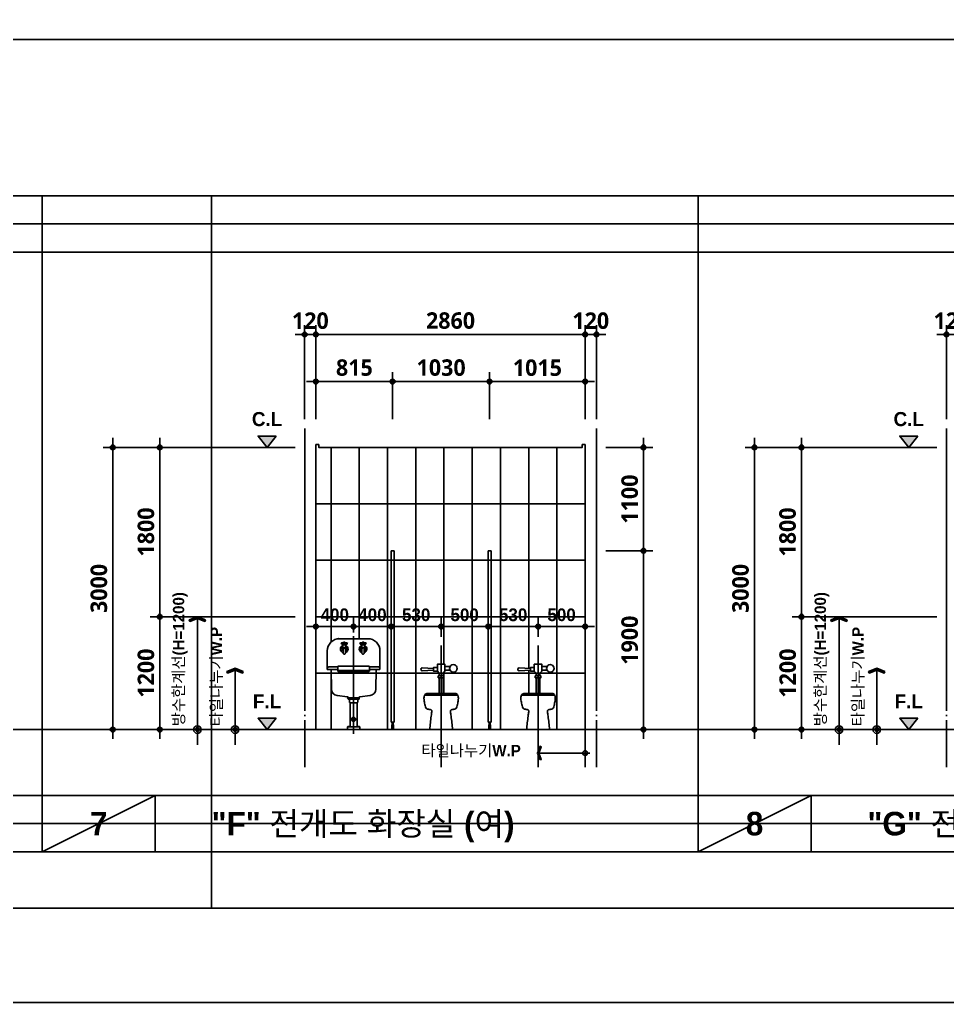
# Model space of a CAD drawing. Header units: millimetres. Extents: x 0 to 336000, y 0 to 30768.
# Drawn here: x 140923 to 150780, y 0 to 10447 of the extents above; entities that cross this region are included whole.
import ezdxf
from ezdxf.enums import TextEntityAlignment as Align

# ---------------------------------------------------------------- set-up
doc = ezdxf.new("R2010")
doc.units = ezdxf.units.MM
doc.header["$LTSCALE"] = 50
doc.linetypes.add('CEN', pattern=[62, 60, -1, 0, -1])
doc.linetypes.add('HID', pattern=[0.5, 0.25, -0.25])
doc.layers.get('Defpoints').update_dxf_attribs({"color": 153})
for name, color, linetype in [('A-ANNO-DIM', 4, 'Continuous'), ('A-ANNO-GRA1', 7, 'Continuous'), ('A-ANNO-SYMB', 7, 'Continuous'), ('A-ANNO-TEXT1', 7, 'Continuous'), ('A-CEN', 1, 'CEN'), ('A-FLOR-TOIL-ELE2', 4, 'Continuous'), ('A-FLOR-TOIL-TILE', 8, 'Continuous'), ('A-ST-AXIS-DIM', 7, 'Continuous'), ('CEN', 1, 'Continuous'), ('DIM', 7, 'Continuous'), ('ELE2', 3, 'Continuous'), ('FUR', 4, 'Continuous'), ('HID', 7, 'HID'), ('TO', 4, 'Continuous')]:
    doc.layers.add(name, color=color, linetype=linetype)
doc.layers.add('G(그리드1)', color=185, linetype='Continuous', plot=False)
doc.layers.add('G(그리드2)', color=235, linetype='Continuous', plot=False)
doc.styles.add('2020음성 1차', font='나눔고딕Bold.ttf')
doc.styles.add('SH_진천_나눔', font='')
doc.styles.get('SH_진천_나눔').set_extended_font_data('NanumGothic', bold=True)
doc.dimstyles.new('SHP 50', dxfattribs={"dimscale": 50, "dimtxt": 3.5, "dimasz": 1, "dimexe": 2, "dimexo": 2, "dimgap": 1, "dimtad": 1, "dimdec": 0, "dimzin": 0, "dimdsep": 46, "dimtxsty": 'SH_진천_나눔', "dimblk": 'DIMDOT', "dimcen": 0.09, "dimclrd": 256, "dimclre": 256, "dimclrt": 3, "dimadec": 0, "dimazin": 1, "dimtfac": 1, "dimtdec": 0, "dimtix": 1, "dimtmove": 2, "dimatfit": 0, "dimldrblk": 'DIMDOT', "dimfxl": 1, "dimtolj": 1, "dimtzin": 0, "dimlwd": -1, "dimlwe": -1, "dimarcsym": 0})
doc.dimstyles.new('SHP 50내부', dxfattribs={"dimscale": 50, "dimtxt": 2.7, "dimasz": 1, "dimexe": 2, "dimexo": 2, "dimgap": 1, "dimtad": 1, "dimdec": 0, "dimzin": 0, "dimdsep": 46, "dimtxsty": '2020음성 1차', "dimblk": 'DIMDOT', "dimcen": 0.09, "dimclrd": 256, "dimclre": 256, "dimclrt": 3, "dimadec": 0, "dimazin": 1, "dimtfac": 1, "dimtdec": 0, "dimtix": 1, "dimtmove": 2, "dimatfit": 0, "dimldrblk": 'DIMDOT', "dimfxl": 1, "dimtolj": 1, "dimtzin": 0, "dimlwd": -1, "dimlwe": -1, "dimarcsym": 0})

# ---------------------------------------------------------------- blocks, each defined once
blk = doc.blocks.new('DIMDOT')
at = {"color": 0}
blk.add_line((-2, 0), (2, 0), dxfattribs=at)
for radius in [0.5, 0.25]:
    blk.add_circle((0, 0), radius, dxfattribs=at)
blk = doc.blocks.new('*D21641')
at = {"layer": 'A-ST-AXIS-DIM'}
for p, q in [((143951, 6200), (143951, 7200)), ((144071, 6200), (144071, 7200)), ((143901, 7100), (143851, 7100)), ((144071, 7100), (143951, 7100)), ((144121, 7100), (144171, 7100))]:
    blk.add_line(p, q, dxfattribs=at)
at = {"layer": 'Defpoints', "color": 0}
for p in [(143951, 7100), (143951, 6100), (144071, 6100)]:
    blk.add_point(p, dxfattribs=at)
at = {"layer": 'A-ST-AXIS-DIM', "linetype": 'ByBlock', "xscale": 50, "yscale": 50, "zscale": 50}
blk.add_blockref('DIMDOT', (143951, 7100), dxfattribs=at)
at = {"layer": 'A-ST-AXIS-DIM', "linetype": 'ByBlock', "xscale": 50, "yscale": 50, "zscale": 50, "rotation": 180}
blk.add_blockref('DIMDOT', (144071, 7100), dxfattribs=at)
at = {"layer": 'A-ST-AXIS-DIM', "color": 3, "insert": (144011, 7246), "char_height": 175, "attachment_point": 5, "style": 'SH_진천_나눔'}
blk.add_mtext('\\A1;120', dxfattribs=at)
blk = doc.blocks.new('*D21642')
at = {"layer": 'A-ST-AXIS-DIM'}
for p, q in [((144071, 6200), (144071, 7200)), ((146931, 6200), (146931, 7200)), ((144121, 7100), (146881, 7100))]:
    blk.add_line(p, q, dxfattribs=at)
at = {"layer": 'Defpoints', "color": 0}
for p in [(146931, 7100), (144071, 6100), (146931, 6100)]:
    blk.add_point(p, dxfattribs=at)
at = {"layer": 'A-ST-AXIS-DIM', "linetype": 'ByBlock', "xscale": 50, "yscale": 50, "zscale": 50, "rotation": 180}
blk.add_blockref('DIMDOT', (144071, 7100), dxfattribs=at)
at = {"layer": 'A-ST-AXIS-DIM', "linetype": 'ByBlock', "xscale": 50, "yscale": 50, "zscale": 50}
blk.add_blockref('DIMDOT', (146931, 7100), dxfattribs=at)
at = {"layer": 'A-ST-AXIS-DIM', "color": 3, "insert": (145501, 7247), "char_height": 175, "attachment_point": 5, "style": 'SH_진천_나눔'}
blk.add_mtext('\\A1;2860', dxfattribs=at)
blk = doc.blocks.new('*D21643')
at = {"layer": 'A-ST-AXIS-DIM'}
for p, q in [((143851, 5900), (141811, 5900)), ((141911, 5850), (141911, 2950)), ((143851, 2900), (141811, 2900))]:
    blk.add_line(p, q, dxfattribs=at)
at = {"layer": 'Defpoints', "color": 0}
for p in [(143951, 5900), (141911, 2900), (143951, 2900)]:
    blk.add_point(p, dxfattribs=at)
at = {"layer": 'A-ST-AXIS-DIM', "linetype": 'ByBlock', "xscale": 50, "yscale": 50, "zscale": 50}
for p, rotation in [((141911, 5900), 90), ((141911, 2900), 270)]:
    blk.add_blockref('DIMDOT', p, dxfattribs=dict(at, rotation=rotation))
at = {"layer": 'A-ST-AXIS-DIM', "color": 3, "insert": (141765, 4400), "char_height": 175, "attachment_point": 5, "rotation": 90, "style": 'SH_진천_나눔'}
blk.add_mtext('\\A1;3000', dxfattribs=at)
blk = doc.blocks.new('*D21644')
at = {"layer": 'A-ST-AXIS-DIM'}
for p, q in [((143851, 5900), (142311, 5900)), ((142411, 4150), (142411, 5850)), ((143851, 4100), (142311, 4100))]:
    blk.add_line(p, q, dxfattribs=at)
at = {"layer": 'Defpoints', "color": 0}
for p in [(142411, 5900), (143951, 5900), (143951, 4100)]:
    blk.add_point(p, dxfattribs=at)
at = {"layer": 'A-ST-AXIS-DIM', "linetype": 'ByBlock', "xscale": 50, "yscale": 50, "zscale": 50}
for p, rotation in [((142411, 5900), 90), ((142411, 4100), 270)]:
    blk.add_blockref('DIMDOT', p, dxfattribs=dict(at, rotation=rotation))
at = {"layer": 'A-ST-AXIS-DIM', "color": 3, "insert": (142265, 5000), "char_height": 175, "attachment_point": 5, "rotation": 90, "style": 'SH_진천_나눔'}
blk.add_mtext('\\A1;1800', dxfattribs=at)
blk = doc.blocks.new('*D21645')
at = {"layer": 'A-ST-AXIS-DIM'}
for p, q in [((143851, 4100), (142311, 4100)), ((142411, 4050), (142411, 2950)), ((143851, 2900), (142311, 2900))]:
    blk.add_line(p, q, dxfattribs=at)
at = {"layer": 'Defpoints', "color": 0}
for p in [(143951, 4100), (142411, 2900), (143951, 2900)]:
    blk.add_point(p, dxfattribs=at)
at = {"layer": 'A-ST-AXIS-DIM', "linetype": 'ByBlock', "xscale": 50, "yscale": 50, "zscale": 50}
for p, rotation in [((142411, 4100), 90), ((142411, 2900), 270)]:
    blk.add_blockref('DIMDOT', p, dxfattribs=dict(at, rotation=rotation))
at = {"layer": 'A-ST-AXIS-DIM', "color": 3, "insert": (142265, 3500), "char_height": 175, "attachment_point": 5, "rotation": 90, "style": 'SH_진천_나눔'}
blk.add_mtext('\\A1;1200', dxfattribs=at)
blk = doc.blocks.new('*D21646')
at = {"layer": 'A-ST-AXIS-DIM'}
for p, q in [((147151, 4800), (147651, 4800)), ((147551, 2950), (147551, 4750)), ((147151, 2900), (147651, 2900))]:
    blk.add_line(p, q, dxfattribs=at)
at = {"layer": 'Defpoints', "color": 0}
for p in [(147051, 4800), (147551, 4800), (147051, 2900)]:
    blk.add_point(p, dxfattribs=at)
at = {"layer": 'A-ST-AXIS-DIM', "linetype": 'ByBlock', "xscale": 50, "yscale": 50, "zscale": 50}
for p, rotation in [((147551, 4800), 90), ((147551, 2900), 270)]:
    blk.add_blockref('DIMDOT', p, dxfattribs=dict(at, rotation=rotation))
at = {"layer": 'A-ST-AXIS-DIM', "color": 3, "insert": (147405, 3850), "char_height": 175, "attachment_point": 5, "rotation": 90, "style": 'SH_진천_나눔'}
blk.add_mtext('\\A1;1900', dxfattribs=at)
blk = doc.blocks.new('*D21647')
at = {"layer": 'A-ST-AXIS-DIM'}
for p, q in [((147151, 5900), (147651, 5900)), ((147551, 5850), (147551, 4850)), ((147151, 4800), (147651, 4800))]:
    blk.add_line(p, q, dxfattribs=at)
at = {"layer": 'Defpoints', "color": 0}
for p in [(147051, 5900), (147051, 4800), (147551, 4800)]:
    blk.add_point(p, dxfattribs=at)
at = {"layer": 'A-ST-AXIS-DIM', "linetype": 'ByBlock', "xscale": 50, "yscale": 50, "zscale": 50}
for p, rotation in [((147551, 5900), 90), ((147551, 4800), 270)]:
    blk.add_blockref('DIMDOT', p, dxfattribs=dict(at, rotation=rotation))
at = {"layer": 'A-ST-AXIS-DIM', "color": 3, "insert": (147405, 5350), "char_height": 175, "attachment_point": 5, "rotation": 90, "style": 'SH_진천_나눔'}
blk.add_mtext('\\A1;1100', dxfattribs=at)
blk = doc.blocks.new('*D21648')
at = {"layer": 'A-ST-AXIS-DIM'}
for p, q in [((144071, 6200), (144071, 6700)), ((144886, 6200), (144886, 6700)), ((144836, 6600), (144121, 6600))]:
    blk.add_line(p, q, dxfattribs=at)
at = {"layer": 'Defpoints', "color": 0}
for p in [(144071, 6600), (144071, 6100), (144886, 6100)]:
    blk.add_point(p, dxfattribs=at)
at = {"layer": 'A-ST-AXIS-DIM', "linetype": 'ByBlock', "xscale": 50, "yscale": 50, "zscale": 50, "rotation": 180}
blk.add_blockref('DIMDOT', (144071, 6600), dxfattribs=at)
at = {"layer": 'A-ST-AXIS-DIM', "linetype": 'ByBlock', "xscale": 50, "yscale": 50, "zscale": 50}
blk.add_blockref('DIMDOT', (144886, 6600), dxfattribs=at)
at = {"layer": 'A-ST-AXIS-DIM', "color": 3, "insert": (144479, 6747), "char_height": 175, "attachment_point": 5, "style": 'SH_진천_나눔'}
blk.add_mtext('\\A1;815', dxfattribs=at)
blk = doc.blocks.new('ARROWX')
blk.add_lwpolyline([(-0.2, -0.5), (-0.293, -0.463), (-0.108, 0), (-0.293, 0.463), (-0.2, 0.5), (0, 0)], close=True)
for points in [[(-0.2, 0.5), (-0.293, 0.463), (0, 0), (-0.108, 0)], [(0, 0), (-0.108, 0), (-0.2, -0.5), (-0.293, -0.463)]]:
    blk.add_solid(points)
blk = doc.blocks.new('Z_DOT')
at = {"layer": 'DIM', "color": 0}
for p, q in [((0, -3), (0, 3)), ((-3, 0), (3, 0))]:
    blk.add_line(p, q, dxfattribs=at)
for radius in [0.75, 0.375]:
    blk.add_circle((0, 0), radius, dxfattribs=at)
blk = doc.blocks.new('*D21649')
at = {"layer": 'A-ST-AXIS-DIM'}
for p, q in [((144886, 6200), (144886, 6700)), ((145916, 6200), (145916, 6700)), ((144936, 6600), (145866, 6600))]:
    blk.add_line(p, q, dxfattribs=at)
at = {"layer": 'Defpoints', "color": 0}
for p in [(145916, 6600), (144886, 6100), (145916, 6100)]:
    blk.add_point(p, dxfattribs=at)
at = {"layer": 'A-ST-AXIS-DIM', "linetype": 'ByBlock', "xscale": 50, "yscale": 50, "zscale": 50, "rotation": 180}
blk.add_blockref('DIMDOT', (144886, 6600), dxfattribs=at)
at = {"layer": 'A-ST-AXIS-DIM', "linetype": 'ByBlock', "xscale": 50, "yscale": 50, "zscale": 50}
blk.add_blockref('DIMDOT', (145916, 6600), dxfattribs=at)
at = {"layer": 'A-ST-AXIS-DIM', "color": 3, "insert": (145401, 6747), "char_height": 175, "attachment_point": 5, "style": 'SH_진천_나눔'}
blk.add_mtext('\\A1;1030', dxfattribs=at)
blk = doc.blocks.new('*D21650')
at = {"layer": 'A-ST-AXIS-DIM'}
for p, q in [((146931, 6200), (146931, 7200)), ((147051, 6200), (147051, 7200)), ((146881, 7100), (146831, 7100)), ((147051, 7100), (146931, 7100)), ((147101, 7100), (147151, 7100))]:
    blk.add_line(p, q, dxfattribs=at)
at = {"layer": 'Defpoints', "color": 0}
for p in [(146931, 7100), (146931, 6100), (147051, 6100)]:
    blk.add_point(p, dxfattribs=at)
at = {"layer": 'A-ST-AXIS-DIM', "linetype": 'ByBlock', "xscale": 50, "yscale": 50, "zscale": 50}
blk.add_blockref('DIMDOT', (146931, 7100), dxfattribs=at)
at = {"layer": 'A-ST-AXIS-DIM', "linetype": 'ByBlock', "xscale": 50, "yscale": 50, "zscale": 50, "rotation": 180}
blk.add_blockref('DIMDOT', (147051, 7100), dxfattribs=at)
at = {"layer": 'A-ST-AXIS-DIM', "color": 3, "insert": (146991, 7246), "char_height": 175, "attachment_point": 5, "style": 'SH_진천_나눔'}
blk.add_mtext('\\A1;120', dxfattribs=at)
blk = doc.blocks.new('*D21651')
at = {"layer": 'A-ANNO-DIM'}
for p, q in [((146431, 3895), (146431, 4095)), ((146881, 3995), (146481, 3995)), ((146931, 4000), (146931, 3895))]:
    blk.add_line(p, q, dxfattribs=at)
at = {"layer": 'Defpoints', "color": 0}
for p in [(146931, 4100), (146431, 3995), (146431, 3795)]:
    blk.add_point(p, dxfattribs=at)
at = {"layer": 'A-ANNO-DIM', "linetype": 'ByBlock', "xscale": 50, "yscale": 50, "zscale": 50, "rotation": 180}
blk.add_blockref('DIMDOT', (146431, 3995), dxfattribs=at)
at = {"layer": 'A-ANNO-DIM', "linetype": 'ByBlock', "xscale": 50, "yscale": 50, "zscale": 50}
blk.add_blockref('DIMDOT', (146931, 3995), dxfattribs=at)
at = {"layer": 'A-ANNO-DIM', "color": 3, "insert": (146681, 4119), "char_height": 135, "attachment_point": 5, "style": '2020음성 1차'}
blk.add_mtext('\\A1;500', dxfattribs=at)
blk = doc.blocks.new('*D21652')
at = {"layer": 'A-ANNO-DIM'}
for p, q in [((146431, 3886), (146431, 4095)), ((145901, 4000), (145901, 3895)), ((145951, 3995), (146381, 3995))]:
    blk.add_line(p, q, dxfattribs=at)
at = {"layer": 'Defpoints', "color": 0}
for p in [(145901, 4100), (146431, 3995), (146431, 3786)]:
    blk.add_point(p, dxfattribs=at)
at = {"layer": 'A-ANNO-DIM', "linetype": 'ByBlock', "xscale": 50, "yscale": 50, "zscale": 50, "rotation": 180}
blk.add_blockref('DIMDOT', (145901, 3995), dxfattribs=at)
at = {"layer": 'A-ANNO-DIM', "linetype": 'ByBlock', "xscale": 50, "yscale": 50, "zscale": 50}
blk.add_blockref('DIMDOT', (146431, 3995), dxfattribs=at)
at = {"layer": 'A-ANNO-DIM', "color": 3, "insert": (146166, 4119), "char_height": 135, "attachment_point": 5, "style": '2020음성 1차'}
blk.add_mtext('\\A1;530', dxfattribs=at)
blk = doc.blocks.new('*D21653')
at = {"layer": 'A-ANNO-DIM'}
for p, q in [((145401, 3895), (145401, 4095)), ((145851, 3995), (145451, 3995)), ((145901, 4000), (145901, 3895))]:
    blk.add_line(p, q, dxfattribs=at)
at = {"layer": 'Defpoints', "color": 0}
for p in [(145901, 4100), (145401, 3995), (145401, 3795)]:
    blk.add_point(p, dxfattribs=at)
at = {"layer": 'A-ANNO-DIM', "linetype": 'ByBlock', "xscale": 50, "yscale": 50, "zscale": 50, "rotation": 180}
blk.add_blockref('DIMDOT', (145401, 3995), dxfattribs=at)
at = {"layer": 'A-ANNO-DIM', "linetype": 'ByBlock', "xscale": 50, "yscale": 50, "zscale": 50}
blk.add_blockref('DIMDOT', (145901, 3995), dxfattribs=at)
at = {"layer": 'A-ANNO-DIM', "color": 3, "insert": (145651, 4119), "char_height": 135, "attachment_point": 5, "style": '2020음성 1차'}
blk.add_mtext('\\A1;500', dxfattribs=at)
blk = doc.blocks.new('*D21654')
at = {"layer": 'A-ANNO-DIM'}
for p, q in [((145401, 3886), (145401, 4095)), ((144871, 4000), (144871, 3895)), ((144921, 3995), (145351, 3995))]:
    blk.add_line(p, q, dxfattribs=at)
at = {"layer": 'Defpoints', "color": 0}
for p in [(144871, 4100), (145401, 3995), (145401, 3786)]:
    blk.add_point(p, dxfattribs=at)
at = {"layer": 'A-ANNO-DIM', "linetype": 'ByBlock', "xscale": 50, "yscale": 50, "zscale": 50, "rotation": 180}
blk.add_blockref('DIMDOT', (144871, 3995), dxfattribs=at)
at = {"layer": 'A-ANNO-DIM', "linetype": 'ByBlock', "xscale": 50, "yscale": 50, "zscale": 50}
blk.add_blockref('DIMDOT', (145401, 3995), dxfattribs=at)
at = {"layer": 'A-ANNO-DIM', "color": 3, "insert": (145136, 4119), "char_height": 135, "attachment_point": 5, "style": '2020음성 1차'}
blk.add_mtext('\\A1;530', dxfattribs=at)
blk = doc.blocks.new('A$C761B380A')
at = {"layer": 'CEN'}
blk.add_line((5, -596), (5, 442), dxfattribs=at)
at = {"layer": 'TO'}
for p, q in [((5, 416), (-145, 416)), ((-132, 366), (-95, 366)), ((-122, 373), (-95, 373)), ((-95, 358), (-116, 358)), ((-116, 350), (-95, 350)), ((-109, 328), (-109, 350)), ((-102, 358), (-102, 366)), ((-67, 373), (-95, 373)), ((-58, 366), (-95, 366)), ((-95, 358), (-73, 358)), ((-73, 350), (-95, 350)), ((-88, 358), (-88, 366)), ((-81, 328), (-81, 350)), ((5, 416), (155, 416)), ((68, 366), (105, 366)), ((78, 373), (105, 373)), ((105, 358), (84, 358)), ((84, 350), (105, 350)), ((91, 328), (91, 350)), ((98, 358), (98, 366)), ((133, 373), (105, 373)), ((142, 366), (105, 366)), ((105, 358), (127, 358)), ((127, 350), (105, 350)), ((112, 358), (112, 366)), ((119, 328), (119, 350)), ((-275, 286), (-275, 90)), ((-107, 306), (-107, 263)), ((-83, 306), (-83, 263)), ((93, 306), (93, 263)), ((117, 306), (117, 263)), ((285, 286), (285, 90)), ((-163, 116), (-258, 116)), ((-163, 119), (-163, 74)), ((5, 124), (-158, 124)), ((5, 124), (169, 124)), ((169, 124), (169, 124)), ((173, 119), (173, 74)), ((173, 116), (268, 116)), ((-275, 99), (-275, 90)), ((-163, 90), (-275, 90)), ((-234, 90), (-231, -122)), ((5, 79), (-163, 79)), ((-158, 69), (5, 69)), ((5, 79), (173, 79)), ((168, 69), (5, 69)), ((173, 90), (285, 90)), ((245, 90), (241, -122)), ((-61, -202), (-169, -189)), ((71, -202), (179, -189)), ((-54, -218), (-46, -218)), ((-54, -228), (-54, -218)), ((-54, -228), (48, -228)), ((-52, -214), (-52, -212)), ((-52, -214), (-52, -218)), ((-52, -214), (-52, -218)), ((-52, -214), (62, -214)), ((-52, -214), (5, -214)), ((-46, -214), (-46, -218)), ((-46, -214), (56, -214)), ((-45, -228), (48, -228)), ((-38, -228), (-38, -258)), ((-34, -264), (44, -264)), ((-33, -522), (-33, -267)), ((62, -214), (5, -214)), ((43, -522), (43, -267)), ((48, -228), (64, -228)), ((48, -228), (48, -258)), ((48, -228), (64, -228)), ((56, -214), (56, -218)), ((56, -218), (64, -218)), ((62, -212), (62, -214)), ((62, -214), (62, -212)), ((62, -214), (62, -218)), ((62, -214), (62, -218)), ((64, -218), (64, -228)), ((64, -220), (64, -228)), ((-59, -550), (-59, -522)), ((69, -522), (-59, -522)), ((-41, -518), (-57, -518)), ((-57, -518), (-57, -522)), ((-41, -522), (-57, -522)), ((-56, -517), (-42, -517)), ((-55, -517), (-56, -517)), ((-54, -518), (-54, -522)), ((-43, -518), (-43, -522)), ((-42, -517), (-42, -517)), ((-41, -518), (-41, -522)), ((51, -518), (67, -518)), ((51, -518), (51, -522)), ((51, -522), (67, -522)), ((66, -517), (52, -517)), ((53, -517), (52, -517)), ((54, -518), (54, -522)), ((64, -518), (64, -522)), ((65, -517), (66, -517)), ((67, -518), (67, -522)), ((69, -550), (69, -522)), ((69, -550), (-59, -550))]:
    blk.add_line(p, q, dxfattribs=at)
for radius in [20.3, 8.89]:
    blk.add_circle((5, -441), radius, dxfattribs=at)
for centre, radius, start, end in [((-145, 286), 130, 90, 179.9968), ((-95, 306), 40.3, 110.3274, 252.4582), ((-116, 355), 18.7, 108.2352, 146.3738), ((-95, 306), 24.1, 130.7884, 239.7143), ((-114, 354), 4.23, 118.8088, 241.1912), ((-118, 354), 4.23, 298.8088, 61.1912), ((-114, 328), 5, 310.7884, 0), ((-95, 366), 14.4, 90, 148.9406), ((-95, 306), 12.1, 90, 180.0026), ((-102, 354), 4.23, 118.8088, 241.1912), ((-95, 366), 14.4, 31.0836, 90), ((-95, 306), 12.1, 359.9618, 90), ((-87, 354), 4.23, 298.8088, 61.1912), ((-95, 306), 40.3, 287.5418, 69.6726), ((-95, 306), 24.1, 300.2857, 49.2116), ((-76, 328), 5, 180, 229.2116), ((-72, 354), 4.23, 118.8088, 241.1912), ((-75, 354), 4.23, 298.8088, 61.1912), ((-73, 355), 18.7, 33.6262, 71.7648), ((105, 306), 40.3, 110.3274, 252.4582), ((84, 355), 18.7, 108.2352, 146.3738), ((105, 306), 24.1, 130.7884, 239.7143), ((86, 354), 4.23, 118.8088, 241.1912), ((82, 354), 4.23, 298.8088, 61.1912), ((86, 328), 5, 310.7884, 0), ((105, 366), 14.4, 90, 148.9273), ((105, 306), 12.1, 90, 180.0026), ((98, 354), 4.23, 118.8088, 241.1912), ((105, 366), 14.4, 31.076, 90), ((105, 306), 12.1, 359.9987, 90), ((113, 354), 4.23, 298.8088, 61.1912), ((105, 306), 40.3, 287.5418, 69.6726), ((105, 306), 24.1, 300.2857, 49.2116), ((124, 328), 5, 180, 229.2116), ((128, 354), 4.23, 118.8088, 241.1912), ((125, 354), 4.23, 298.8088, 61.1912), ((127, 355), 18.7, 33.6262, 71.7648), ((155, 286), 130, 359.9999, 90), ((-95, 263), 12.1, 179.9974, 270), ((-95, 263), 12.1, 270, 0.0382), ((105, 263), 12.1, 179.9974, 270), ((105, 263), 12.1, 270, 0.0013), ((-258, 99), 17, 90, 180.0018), ((-158, 119), 5, 90, 179.9375), ((168, 119), 5, 360, 84.1218), ((268, 99), 17, 359.9991, 90), ((-158, 74), 5, 179.9769, 270), ((168, 74), 5, 270, 0.0462), ((-162, -120), 69, 180.9844, 264.1394), ((-62, -212), 10, 360, 83.0013), ((72, -212), 10, 96.9987, 180), ((172, -120), 69, 275.8606, 359.0156), ((-33, -258), 4.75, 180, 242.4622), ((-38, -267), 5, 360, 62.4623), ((48, -267), 5, 117.5395, 180), ((44, -258), 4.75, 297.5395, 360), ((-56, -518), 1.02, 90, 180.3395), ((-55, -518), 1.02, 359.8302, 90), ((-53, -518), 1.02, 90, 180.3395), ((-44, -518), 1.02, 359.8969, 90), ((-42, -518), 1.02, 90, 180.2062), ((-42, -518), 1.02, 359.8302, 90), ((52, -518), 1.02, 90, 180.3395), ((53, -518), 1.02, 359.8969, 90), ((55, -518), 1.02, 90, 180.2062), ((63, -518), 1.02, 359.8302, 90), ((65, -518), 1.02, 90, 180.3395), ((66, -518), 1.02, 359.8302, 90)]:
    blk.add_arc(centre, radius, start, end, dxfattribs=at)
for p in [(163, 416), (113, 306), (118, 306), (70, -214), (70, -214)]:
    blk.add_point(p, dxfattribs=at)
blk = doc.blocks.new('*D21655')
at = {"layer": 'A-ANNO-DIM'}
for p, q in [((144471, 3963), (144471, 4095)), ((144421, 3995), (144371, 3995)), ((144871, 3995), (144471, 3995)), ((144871, 4000), (144871, 3895)), ((144921, 3995), (144971, 3995))]:
    blk.add_line(p, q, dxfattribs=at)
at = {"layer": 'Defpoints', "color": 0}
for p in [(144871, 4100), (144471, 3995), (144471, 3863)]:
    blk.add_point(p, dxfattribs=at)
at = {"layer": 'A-ANNO-DIM', "linetype": 'ByBlock', "xscale": 50, "yscale": 50, "zscale": 50}
blk.add_blockref('DIMDOT', (144471, 3995), dxfattribs=at)
at = {"layer": 'A-ANNO-DIM', "linetype": 'ByBlock', "xscale": 50, "yscale": 50, "zscale": 50, "rotation": 180}
blk.add_blockref('DIMDOT', (144871, 3995), dxfattribs=at)
at = {"layer": 'A-ANNO-DIM', "color": 3, "insert": (144671, 4119), "char_height": 135, "attachment_point": 5, "style": '2020음성 1차'}
blk.add_mtext('\\A1;400', dxfattribs=at)
blk = doc.blocks.new('*D21656')
at = {"layer": 'A-ANNO-DIM'}
for p, q in [((144471, 3933), (144471, 4095)), ((144021, 3995), (143971, 3995)), ((144071, 3995), (144471, 3995)), ((144071, 3970), (144071, 3895)), ((144521, 3995), (144571, 3995))]:
    blk.add_line(p, q, dxfattribs=at)
at = {"layer": 'Defpoints', "color": 0}
for p in [(144071, 4070), (144471, 3995), (144471, 3833)]:
    blk.add_point(p, dxfattribs=at)
at = {"layer": 'A-ANNO-DIM', "linetype": 'ByBlock', "xscale": 50, "yscale": 50, "zscale": 50}
blk.add_blockref('DIMDOT', (144071, 3995), dxfattribs=at)
at = {"layer": 'A-ANNO-DIM', "linetype": 'ByBlock', "xscale": 50, "yscale": 50, "zscale": 50, "rotation": 180}
blk.add_blockref('DIMDOT', (144471, 3995), dxfattribs=at)
at = {"layer": 'A-ANNO-DIM', "color": 3, "insert": (144271, 4119), "char_height": 135, "attachment_point": 5, "style": '2020음성 1차'}
blk.add_mtext('\\A1;400', dxfattribs=at)
blk = doc.blocks.new('_CIDOTB')
at = {"color": 0, "linetype": 'ByBlock'}
blk.add_line((2, 0), (-1, 0), dxfattribs=at)
blk.add_circle((0, 0), 0.5, dxfattribs=at)
blk = doc.blocks.new('*D21657')
at = {"layer": 'A-ST-AXIS-DIM'}
for p, q in [((145916, 6200), (145916, 6700)), ((146931, 6200), (146931, 6700)), ((146881, 6600), (145966, 6600))]:
    blk.add_line(p, q, dxfattribs=at)
at = {"layer": 'Defpoints', "color": 0}
for p in [(145916, 6600), (145916, 6100), (146931, 6100)]:
    blk.add_point(p, dxfattribs=at)
at = {"layer": 'A-ST-AXIS-DIM', "linetype": 'ByBlock', "xscale": 50, "yscale": 50, "zscale": 50, "rotation": 180}
blk.add_blockref('DIMDOT', (145916, 6600), dxfattribs=at)
at = {"layer": 'A-ST-AXIS-DIM', "linetype": 'ByBlock', "xscale": 50, "yscale": 50, "zscale": 50}
blk.add_blockref('DIMDOT', (146931, 6600), dxfattribs=at)
at = {"layer": 'A-ST-AXIS-DIM', "color": 3, "insert": (146424, 6746), "char_height": 175, "attachment_point": 5, "style": 'SH_진천_나눔'}
blk.add_mtext('\\A1;1015', dxfattribs=at)
blk = doc.blocks.new('*D21671')
at = {"layer": 'A-ST-AXIS-DIM'}
for p, q in [((150770, 6200), (150770, 7200)), ((150890, 6200), (150890, 7200)), ((150720, 7100), (150670, 7100)), ((150890, 7100), (150770, 7100)), ((150940, 7100), (150990, 7100))]:
    blk.add_line(p, q, dxfattribs=at)
at = {"layer": 'Defpoints', "color": 0}
for p in [(150770, 7100), (150770, 6100), (150890, 6100)]:
    blk.add_point(p, dxfattribs=at)
at = {"layer": 'A-ST-AXIS-DIM', "linetype": 'ByBlock', "xscale": 50, "yscale": 50, "zscale": 50}
blk.add_blockref('DIMDOT', (150770, 7100), dxfattribs=at)
at = {"layer": 'A-ST-AXIS-DIM', "linetype": 'ByBlock', "xscale": 50, "yscale": 50, "zscale": 50, "rotation": 180}
blk.add_blockref('DIMDOT', (150890, 7100), dxfattribs=at)
at = {"layer": 'A-ST-AXIS-DIM', "color": 3, "insert": (150830, 7246), "char_height": 175, "attachment_point": 5, "style": 'SH_진천_나눔'}
blk.add_mtext('\\A1;120', dxfattribs=at)
blk = doc.blocks.new('*D21674')
at = {"layer": 'A-ST-AXIS-DIM'}
for p, q in [((150670, 5900), (148630, 5900)), ((148730, 5850), (148730, 2950)), ((150670, 2900), (148630, 2900))]:
    blk.add_line(p, q, dxfattribs=at)
at = {"layer": 'Defpoints', "color": 0}
for p in [(150770, 5900), (148730, 2900), (150770, 2900)]:
    blk.add_point(p, dxfattribs=at)
at = {"layer": 'A-ST-AXIS-DIM', "linetype": 'ByBlock', "xscale": 50, "yscale": 50, "zscale": 50}
for p, rotation in [((148730, 5900), 90), ((148730, 2900), 270)]:
    blk.add_blockref('DIMDOT', p, dxfattribs=dict(at, rotation=rotation))
at = {"layer": 'A-ST-AXIS-DIM', "color": 3, "insert": (148583, 4400), "char_height": 175, "attachment_point": 5, "rotation": 90, "style": 'SH_진천_나눔'}
blk.add_mtext('\\A1;3000', dxfattribs=at)
blk = doc.blocks.new('*D21675')
at = {"layer": 'A-ST-AXIS-DIM'}
for p, q in [((150670, 5900), (149130, 5900)), ((149230, 4150), (149230, 5850)), ((150670, 4100), (149130, 4100))]:
    blk.add_line(p, q, dxfattribs=at)
at = {"layer": 'Defpoints', "color": 0}
for p in [(149230, 5900), (150770, 5900), (150770, 4100)]:
    blk.add_point(p, dxfattribs=at)
at = {"layer": 'A-ST-AXIS-DIM', "linetype": 'ByBlock', "xscale": 50, "yscale": 50, "zscale": 50}
for p, rotation in [((149230, 5900), 90), ((149230, 4100), 270)]:
    blk.add_blockref('DIMDOT', p, dxfattribs=dict(at, rotation=rotation))
at = {"layer": 'A-ST-AXIS-DIM', "color": 3, "insert": (149083, 5000), "char_height": 175, "attachment_point": 5, "rotation": 90, "style": 'SH_진천_나눔'}
blk.add_mtext('\\A1;1800', dxfattribs=at)
blk = doc.blocks.new('*D21676')
at = {"layer": 'A-ST-AXIS-DIM'}
for p, q in [((150670, 4100), (149130, 4100)), ((149230, 4050), (149230, 2950)), ((150670, 2900), (149130, 2900))]:
    blk.add_line(p, q, dxfattribs=at)
at = {"layer": 'Defpoints', "color": 0}
for p in [(150770, 4100), (149230, 2900), (150770, 2900)]:
    blk.add_point(p, dxfattribs=at)
at = {"layer": 'A-ST-AXIS-DIM', "linetype": 'ByBlock', "xscale": 50, "yscale": 50, "zscale": 50}
for p, rotation in [((149230, 4100), 90), ((149230, 2900), 270)]:
    blk.add_blockref('DIMDOT', p, dxfattribs=dict(at, rotation=rotation))
at = {"layer": 'A-ST-AXIS-DIM', "color": 3, "insert": (149084, 3500), "char_height": 175, "attachment_point": 5, "rotation": 90, "style": 'SH_진천_나눔'}
blk.add_mtext('\\A1;1200', dxfattribs=at)

msp = doc.modelspace()

# ---------------------------------------------------------------- hatches: boundary and pattern name
at = {"layer": 'A-ANNO-SYMB', "transparency": 33554687}
h = msp.add_hatch(color=256, dxfattribs=at)
h.dxf.hatch_style = 1
h.paths.add_polyline_path([(143646.8, 6020.5), (143455.8, 6020.5), (143551.3, 5900)])
h = msp.add_hatch(color=256, dxfattribs=at)
h.dxf.hatch_style = 1
h.paths.add_polyline_path([(150465.5, 6020.5), (150274.5, 6020.5), (150370, 5900)])
h = msp.add_hatch(color=256, dxfattribs=at)
h.dxf.hatch_style = 1
h.paths.add_polyline_path([(143646.8, 3020.5), (143455.8, 3020.5), (143551.3, 2900)])
h = msp.add_hatch(color=256, dxfattribs=at)
h.dxf.hatch_style = 1
h.paths.add_polyline_path([(150465.5, 3020.5), (150274.5, 3020.5), (150370, 2900)])

# ---------------------------------------------------------------- linework, layer by layer
at = {"layer": 'A-ANNO-GRA1'}
for p, q in [((161900, 8575), (127625.2, 8575)), ((141162.6, 8575), (141162.6, 1600)), ((148131.3, 8575), (148131.3, 1600)), ((161900, 7975), (127625.2, 7975)), ((161900, 2200), (127625.2, 2200)), ((142362.6, 2200), (142362.6, 1600)), ((149331.3, 2200), (149331.3, 1600))]:
    msp.add_line(p, q, dxfattribs=at)
msp.add_lwpolyline([(127625.2, 27100), (127625.2, 1600), (161900, 1600), (161900, 27100)], close=True, dxfattribs=at)
at = {"layer": 'A-ANNO-SYMB'}
for p, q in [((142811.3, 4081.4), (142811.3, 3001.4)), ((149630, 4081.4), (149630, 3001.4)), ((143211.3, 3525.4), (143211.3, 3062)), ((150030, 3525.4), (150030, 3062)), ((146445.2, 2650), (146831.3, 2650))]:
    msp.add_line(p, q, dxfattribs=at)
at = {"layer": 'A-ANNO-SYMB', "transparency": 33554687}
for points in [[(143646.8, 6020.5), (143455.8, 6020.5), (143551.3, 5900)], [(150465.5, 6020.5), (150274.5, 6020.5), (150370, 5900)], [(143646.8, 3020.5), (143455.8, 3020.5), (143551.3, 2900)], [(150465.5, 3020.5), (150274.5, 3020.5), (150370, 2900)]]:
    msp.add_lwpolyline(points, close=True, dxfattribs=at)
at = {"layer": 'A-CEN'}
for p, q in [((143951.3, 6100), (143951.3, 2500)), ((147051.3, 6100), (147051.3, 2500)), ((150770, 6100), (150770, 2500))]:
    msp.add_line(p, q, dxfattribs=at)
at = {"layer": 'A-FLOR-TOIL-ELE2'}
for p, q in [((145361.3, 3560), (145361.3, 3520)), ((145441.3, 3530), (145441.3, 3570)), ((146391.3, 3560), (146391.3, 3520)), ((146471.3, 3530), (146471.3, 3570)), ((145321.3, 3530), (145321.3, 3550)), ((145381.3, 3500), (145421.3, 3500)), ((145381.3, 3470), (145421.3, 3470)), ((145421.3, 3450), (145381.3, 3450)), ((146351.3, 3530), (146351.3, 3550)), ((146411.3, 3500), (146451.3, 3500)), ((146411.3, 3470), (146451.3, 3470)), ((146451.3, 3450), (146411.3, 3450)), ((145226.3, 3265), (145576.3, 3265)), ((146256.3, 3265), (146606.3, 3265))]:
    msp.add_line(p, q, dxfattribs=at)
for points in [[(145522.8, 2900, 0.0180129), (145506.7, 3044, -0.0149456), (145501.3, 3090, -0.0218705), (145501.1, 3095.3, -0.0250611), (145501.3, 3100, -0.1729889), (145503.6, 3105, -0.1014298), (145511.3, 3110, -0.0753342), (145521, 3112.3, 0.0479594), (145536.3, 3115, 0.0271373), (145557.6, 3122.2, 0.1327098), (145561.3, 3125, 0.0854027), (145563.9, 3129.9, 0.018228), (145571.3, 3155, 0.0075446), (145577, 3179.1, 0.0087983), (145581.3, 3200, 0.0459014), (145584.2, 3231.9, 0.0632361), (145581.3, 3255, 0.0528089), (145577.9, 3264, 0.284079), (145576.3, 3265), (145576.2, 3270.9), (145557, 3282.4), (145421.3, 3284.9), (145421.3, 3450), (145431.3, 3450), (145431.3, 3470), (145421.3, 3470), (145421.3, 3500), (145441.3, 3520), (145441.3, 3530), (145496.7, 3530, 3.7320508), (145496.7, 3570), (145441.3, 3570), (145441.3, 3595), (145361.3, 3595), (145361.3, 3560), (145321.3, 3560), (145321.3, 3550), (145201.3, 3555, 1.0425343), (145201.3, 3525), (145321.3, 3530), (145321.3, 3520), (145361.3, 3520), (145381.3, 3500), (145381.3, 3470), (145371.3, 3470), (145371.3, 3450), (145381.3, 3450), (145381.3, 3284.9), (145250.9, 3282.4), (145229.1, 3270.9), (145226.3, 3265, 0.284079), (145224.7, 3264, 0.0528089), (145221.3, 3255, 0.0632361), (145218.4, 3231.9, 0.0459014), (145221.3, 3200, 0.0087983), (145225.5, 3179.1, 0.0075446), (145231.3, 3155, 0.018228), (145238.6, 3129.9, 0.0854027), (145241.3, 3125, 0.1327098), (145245, 3122.2, 0.0271373), (145266.3, 3115, 0.0479594), (145281.6, 3112.3, -0.0753342), (145291.3, 3110, -0.1014298), (145298.9, 3105, -0.1729889), (145301.3, 3100, -0.0250611), (145301.5, 3095.3, -0.0218705), (145301.3, 3090, -0.0149456), (145295.9, 3044, 0.0180129), (145279.8, 2900)], [(146552.8, 2900, 0.0180129), (146536.7, 3044, -0.0149456), (146531.3, 3090, -0.0218705), (146531.1, 3095.3, -0.0250611), (146531.3, 3100, -0.1729889), (146533.6, 3105, -0.1014298), (146541.3, 3110, -0.0753342), (146551, 3112.3, 0.0479594), (146566.3, 3115, 0.0271373), (146587.6, 3122.2, 0.1327098), (146591.3, 3125, 0.0854027), (146593.9, 3129.9, 0.018228), (146601.3, 3155, 0.0075446), (146607, 3179.1, 0.0087983), (146611.3, 3200, 0.0459014), (146614.2, 3231.9, 0.0632361), (146611.3, 3255, 0.0528089), (146607.9, 3264, 0.284079), (146606.3, 3265), (146606.2, 3270.9), (146587, 3282.4), (146451.3, 3284.9), (146451.3, 3450), (146461.3, 3450), (146461.3, 3470), (146451.3, 3470), (146451.3, 3500), (146471.3, 3520), (146471.3, 3530), (146526.7, 3530, 3.7320508), (146526.7, 3570), (146471.3, 3570), (146471.3, 3595), (146391.3, 3595), (146391.3, 3560), (146351.3, 3560), (146351.3, 3550), (146231.3, 3555, 1.0425343), (146231.3, 3525), (146351.3, 3530), (146351.3, 3520), (146391.3, 3520), (146411.3, 3500), (146411.3, 3470), (146401.3, 3470), (146401.3, 3450), (146411.3, 3450), (146411.3, 3284.9), (146280.9, 3282.4), (146259.1, 3270.9), (146256.3, 3265, 0.284079), (146254.7, 3264, 0.0528089), (146251.3, 3255, 0.0632361), (146248.4, 3231.9, 0.0459014), (146251.3, 3200, 0.0087983), (146255.5, 3179.1, 0.0075446), (146261.3, 3155, 0.018228), (146268.6, 3129.9, 0.0854027), (146271.3, 3125, 0.1327098), (146275, 3122.2, 0.0271373), (146296.3, 3115, 0.0479594), (146311.6, 3112.3, -0.0753342), (146321.3, 3110, -0.1014298), (146328.9, 3105, -0.1729889), (146331.3, 3100, -0.0250611), (146331.5, 3095.3, -0.0218705), (146331.3, 3090, -0.0149456), (146325.9, 3044, 0.0180129), (146309.8, 2900)]]:
    msp.add_lwpolyline(points, format="xyb", close=True, dxfattribs=at)
for points in [[(145576.2, 3270.9), (145229.1, 3270.9)], [(145381.3, 3284.9), (145402.7, 3285.3), (145421.3, 3284.9)], [(146606.2, 3270.9), (146259.1, 3270.9)], [(146411.3, 3284.9), (146432.7, 3285.3), (146451.3, 3284.9)]]:
    msp.add_lwpolyline(points, dxfattribs=at)
for centre in [(145531.3, 3550), (146561.3, 3550)]:
    msp.add_arc(centre, 40, 150, 210, dxfattribs=at)
at = {"layer": 'A-FLOR-TOIL-TILE'}
for p, q in [((144231.3, 3829.3), (144231.3, 5900)), ((144531.3, 3865.5), (144531.3, 5900)), ((144831.3, 2900), (144831.3, 5900)), ((145131.3, 2900), (145131.3, 5900)), ((145431.3, 3595), (145431.3, 5900)), ((145731.3, 2900), (145731.3, 5900)), ((146031.3, 2900), (146031.3, 5900)), ((146331.3, 3550.8), (146331.3, 5900)), ((146631.3, 2900), (146631.3, 5900)), ((146931.3, 5300), (144071.3, 5300)), ((146931.3, 4700), (144071.3, 4700)), ((146931.3, 4100), (144071.3, 4100)), ((146931.3, 3500), (144071.3, 3500)), ((144231.3, 2900), (144231.3, 3539.5)), ((145431.3, 3284.7), (145431.3, 3510)), ((146331.3, 3283.4), (146331.3, 3529.2))]:
    msp.add_line(p, q, dxfattribs=at)
at = {"layer": 'CEN'}
for p, q in [((145401.3, 3795), (145401.3, 2500)), ((146431.3, 3795), (146431.3, 2500)), ((146931.3, 2900), (146931.3, 2500))]:
    msp.add_line(p, q, dxfattribs=at)
at = {"layer": 'Defpoints'}
for points in [[(168000, 0), (168000, 29700), (126000, 29700), (126000, 0)], [(127025.2, 28700), (162500, 28700), (162500, 1000), (127025.2, 1000)]]:
    msp.add_lwpolyline(points, close=True, dxfattribs=at)
at = {"layer": 'ELE2'}
msp.add_lwpolyline([(146931.3, 5900), (146931.3, 5930), (146901.3, 5930), (146901.3, 5900), (144101.3, 5900), (144101.3, 5930), (144071.3, 5930), (144071.3, 5900), (144071.3, 2900), (146931.3, 2900)], close=True, dxfattribs=at)
at = {"layer": 'FUR'}
for p, q in [((144901.3, 4800), (144871.3, 4800)), ((144871.3, 4800), (144871.3, 2980)), ((144901.3, 2980), (144901.3, 4800)), ((145931.3, 4800), (145901.3, 4800)), ((145901.3, 4800), (145901.3, 2980)), ((145931.3, 2980), (145931.3, 4800)), ((144871.3, 2980), (144901.3, 2980)), ((145931.3, 2980), (145901.3, 2980))]:
    msp.add_line(p, q, dxfattribs=at)
for points in [[(144886.3, 2900), (144876.3, 2900), (144876.3, 2945, -0.4142136), (144881.3, 2950), (144891.3, 2950, -0.4142136), (144896.3, 2945), (144896.3, 2900)], [(145916.3, 2900), (145926.3, 2900), (145926.3, 2945, 0.4142136), (145921.3, 2950), (145911.3, 2950, 0.4142136), (145906.3, 2945), (145906.3, 2900)]]:
    msp.add_lwpolyline(points, format="xyb", close=True, dxfattribs=at)
for points in [[(144891.3, 2950), (144881.3, 2950), (144881.3, 2980), (144891.3, 2980)], [(145911.3, 2950), (145921.3, 2950), (145921.3, 2980), (145911.3, 2980)]]:
    msp.add_lwpolyline(points, close=True, dxfattribs=at)
at = {"layer": 'G(그리드1)'}
msp.add_line((162500, 2900), (127025.2, 2900), dxfattribs=at)
msp.add_lwpolyline([(130328.2, 25437.5), (151728.2, 25437.5), (151728.2, 10237.5), (130328.2, 10237.5)], close=True, dxfattribs=at)
at = {"layer": 'G(그리드2)'}
for p, q in [((142962.6, 8575), (142962.6, 1000)), ((162500, 8275), (127025.2, 8275)), ((141162.6, 1600), (142362.6, 2200)), ((148131.3, 1600), (149331.3, 2200)), ((162500, 1900), (127025.2, 1900))]:
    msp.add_line(p, q, dxfattribs=at)
at = {"layer": 'HID'}
msp.add_line((144071.3, 3995), (146931.3, 3995), dxfattribs=at)

# ---------------------------------------------------------------- block references
at = {"layer": 'A-ANNO-SYMB'}
for name, p, xscale, yscale, zscale, rotation in [('ARROWX', (142811.3, 4100), 172.7999999999884, 172.7999999999884, 172.7999999999884, 90), ('ARROWX', (149630, 4100), 172.7999999999884, 172.7999999999884, 172.7999999999884, 90), ('ARROWX', (143211.3, 3551.2), 172.7999999999884, 172.7999999999884, 172.7999999999884, 90), ('ARROWX', (150030, 3551.2), 172.7999999999884, 172.7999999999884, 172.7999999999884, 90), ('Z_DOT', (142811.3, 2900), 54, 54, 54, 270), ('Z_DOT', (143211.3, 2900), 54, 54, 54, 270), ('Z_DOT', (149630, 2900), 54, 54, 54, 270), ('Z_DOT', (150030, 2900), 54, 54, 54, 270)]:
    msp.add_blockref(name, p, dxfattribs=dict(at, xscale=xscale, yscale=yscale, zscale=zscale, rotation=rotation))
for name, p, xscale, yscale, zscale in [('ARROWX', (146423.6, 2650), -144, 144, 144), ('_CIDOTB', (146931.3, 2650), -50, 50, 50)]:
    msp.add_blockref(name, p, dxfattribs=dict(at, xscale=xscale, yscale=yscale, zscale=zscale))
at = {"layer": 'A-FLOR-TOIL-ELE2', "xscale": -1}
msp.add_blockref('A$C761B380A', (144476.5, 3449.8), dxfattribs=at)

# ---------------------------------------------------------------- texts
at = {"layer": 'A-ANNO-GRA1', "style": '2020음성 1차'}
for s, p in [('7', (141762.6, 1900)), ('8', (148731.3, 1900))]:
    msp.add_text(s, height=250, dxfattribs=at).set_placement(p, align=Align.MIDDLE_CENTER)
at = {"layer": 'A-ANNO-TEXT1', "style": '2020음성 1차'}
for s, p in [('C.L', (143551.3, 6200.5)), ('C.L', (150370, 6200.5)), ('F.L', (143551.3, 3200.5)), ('F.L', (150370, 3200.5))]:
    msp.add_text(s, height=150, dxfattribs=at).set_placement(p, align=Align.MIDDLE_CENTER)
for s, p in [('방수한계선(H=1200)', (142671.1, 2934.9)), ('방수한계선(H=1200)', (149489.8, 2934.9)), ('타일나누기W.P', (143071.1, 2934.9)), ('타일나누기W.P', (149889.8, 2934.9))]:
    msp.add_text(s, height=120, rotation=90, dxfattribs=at).set_placement(p)
for s, height, p in [('타일나누기W.P', 120, (145192, 2676.4)), ('"F" 전개도 화장실 (여)', 250, (142962.6, 1900)), ('"G" 전개도 화장실 (여)', 250, (149931.3, 1900))]:
    msp.add_text(s, height=height, dxfattribs=at).set_placement(p, align=Align.MIDDLE_LEFT)

# ---------------------------------------------------------------- dimensions: what is measured, and where the dimension line sits
at = {"layer": 'A-ANNO-DIM'}
for base, p1, p2, angle, picture, middle in [((144471.3, 3995), (144071.3, 4070.4), (144471.3, 3833.5), 0, '*D21656', (144271.3, 4119)), ((144471.3, 3995), (144871.3, 4100), (144471.3, 3863.1), 180, '*D21655', (144671.3, 4119)), ((145401.3, 3995), (144871.3, 4100), (145401.3, 3786.1), 0, '*D21654', (145136.3, 4119.5)), ((145401.3, 3995), (145901.3, 4100), (145401.3, 3795), 180, '*D21653', (145651.3, 4119.2)), ((146431.3, 3995), (145901.3, 4100), (146431.3, 3786.1), 0, '*D21652', (146166.3, 4119.5)), ((146431.3, 3995), (146931.3, 4100), (146431.3, 3795), 180, '*D21651', (146681.3, 4119.2))]:
    dim = msp.add_linear_dim(base=base, p1=p1, p2=p2, angle=angle, dimstyle='SHP 50내부', override={"dimtxsty": '2020음성 1차', "dimldrblk": 'DIMDOT'}, dxfattribs=at)
    dim.commit()
    dim.dimension.update_dxf_attribs({"geometry": picture, "text_midpoint": middle})
at = {"layer": 'A-ST-AXIS-DIM'}
for base, p1, p2, picture, middle in [((143951.3, 7100), (144071.3, 6100), (143951.3, 6100), '*D21641', (144011.3, 7246.2)), ((150770, 7100), (150890, 6100), (150770, 6100), '*D21671', (150830, 7246.2)), ((144071.3, 6600), (144886.3, 6100), (144071.3, 6100), '*D21648', (144478.8, 6746.6))]:
    dim = msp.add_linear_dim(base=base, p1=p1, p2=p2, dimstyle='SHP 50', override={"dimtxsty": 'SH_진천_나눔', "dimldrblk": 'DIMDOT'}, dxfattribs=at)
    dim.commit()
    dim.dimension.update_dxf_attribs({"geometry": picture, "text_midpoint": middle})
for base, p1, p2, angle, picture, middle in [((146931.3, 7100), (144071.3, 6100), (146931.3, 6100), 180, '*D21642', (145501.3, 7246.6)), ((146931.3, 7100), (147051.3, 6100), (146931.3, 6100), 0, '*D21650', (146991.3, 7246.2)), ((145916.3, 6600), (144886.3, 6100), (145916.3, 6100), 180, '*D21649', (145401.3, 6746.6)), ((145916.3, 6600), (146931.3, 6100), (145916.3, 6100), 0, '*D21657', (146423.8, 6746.2)), ((141911.3, 2900), (143951.3, 5900), (143951.3, 2900), 270, '*D21643', (141764.7, 4400)), ((142411.3, 5900), (143951.3, 4100), (143951.3, 5900), 90, '*D21644', (142264.7, 5000)), ((147551.3, 4800), (147051.3, 5900), (147051.3, 4800), 270, '*D21647', (147405.3, 5350)), ((148730, 2900), (150770, 5900), (150770, 2900), 270, '*D21674', (148583.4, 4400)), ((149230, 5900), (150770, 4100), (150770, 5900), 90, '*D21675', (149083.4, 5000)), ((147551.3, 4800), (147051.3, 2900), (147051.3, 4800), 90, '*D21646', (147404.7, 3850)), ((142411.3, 2900), (143951.3, 4100), (143951.3, 2900), 270, '*D21645', (142265.1, 3500)), ((149230, 2900), (150770, 4100), (150770, 2900), 270, '*D21676', (149083.8, 3500))]:
    dim = msp.add_linear_dim(base=base, p1=p1, p2=p2, angle=angle, dimstyle='SHP 50', override={"dimtxsty": 'SH_진천_나눔', "dimldrblk": 'DIMDOT'}, dxfattribs=at)
    dim.commit()
    dim.dimension.update_dxf_attribs({"geometry": picture, "text_midpoint": middle})

doc.saveas('drawing.dxf')
